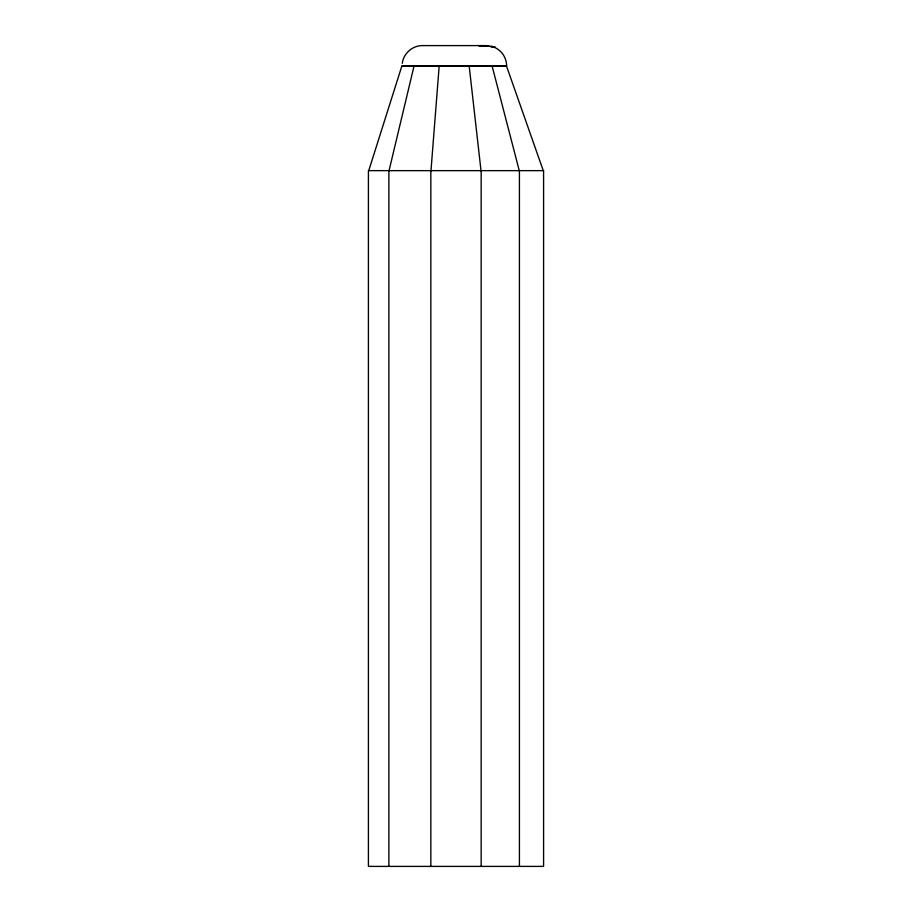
<?xml version="1.0" encoding="UTF-8"?>
<svg xmlns="http://www.w3.org/2000/svg" width="912" height="912" viewBox="0 0 912 912"><rect width="100%" height="100%" fill="white"/><g stroke="black" fill="none" stroke-linecap="round" stroke-linejoin="round"><path stroke-width="1.37" d="M430.988 170.647L439.185 65.892M402.272 63.361C403.412 53.477 412.566 45.44 422.518 45.6L486.187 45.6C503.812 49.51 493.232 45.418 479.199 46.056M389.048 170.647L414.071 65.892M368.744 170.647L401.896 65.892L506.445 65.892L543.256 170.647M402.078 65.995L506.627 65.995A20.429 20.429 0 0 0 491.477 46.295L493.7 47.15M492.07 65.892L519.259 170.647M469.156 65.892L481.012 170.647M519.418 170.647L519.418 866.4M481.171 170.647L481.171 866.4M430.829 170.647L430.829 866.4M388.888 170.647L388.888 866.4M543.575 170.647L368.425 170.647L368.425 866.4L543.575 866.4L543.575 170.647"/></g></svg>
